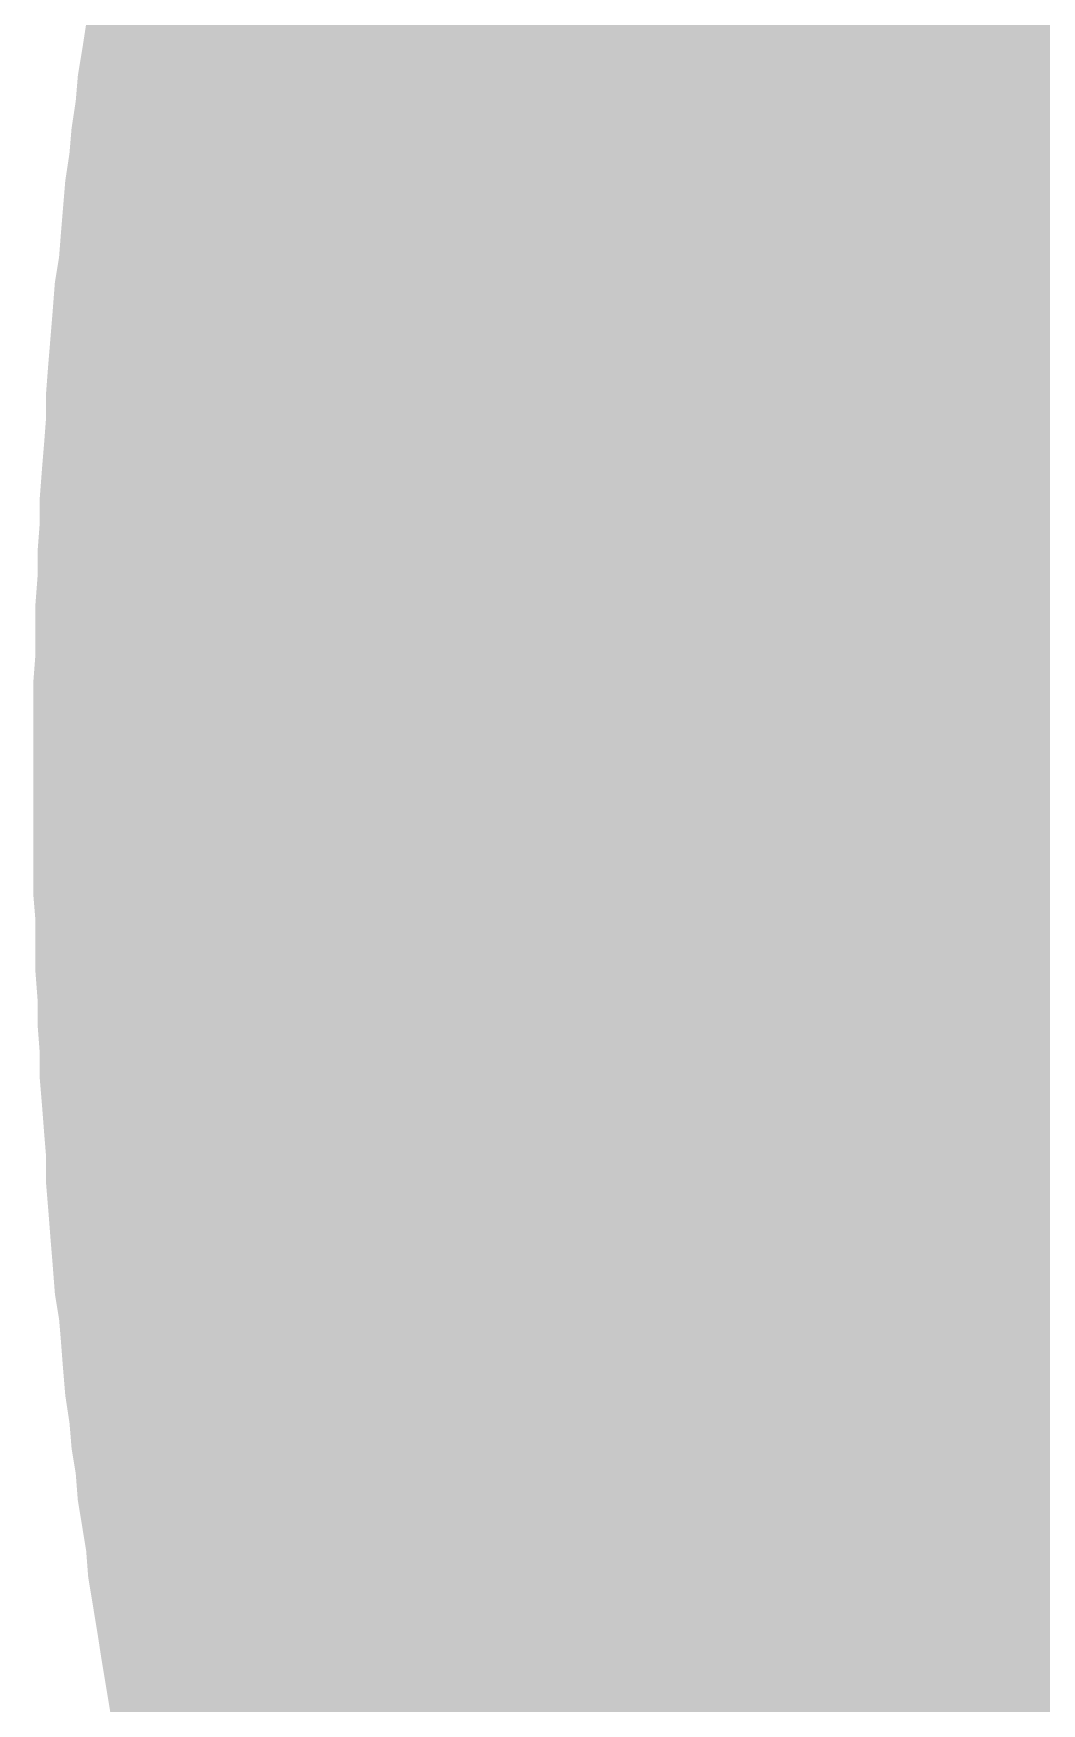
# Model space of a CAD drawing. Header units: millimetres. Extents: x 37412591 to 74834139, y 4258245 to 8527567.
# Drawn here: x 37414362.476 to 37414363.346, y 4262018.756 to 4262020.198 of the extents above; entities that cross this region are included whole.
import ezdxf

# ---------------------------------------------------------------- set-up
doc = ezdxf.new("R2010")
doc.units = ezdxf.units.MM
doc.layers.add('TREE_LAYER', color=7, linetype='Continuous')

# ---------------------------------------------------------------- blocks, each defined once
blk = doc.blocks.new('SUB_BLK_19')
at = {"color": 0, "const_width": 0.01}
blk.add_lwpolyline([(-0.2597, 0.0438), (-0.2599, 0.0426), (-0.2601, 0.0414), (-0.2603, 0.0401), (-0.2605, 0.0389), (-0.2607, 0.0377), (-0.2609, 0.0364), (-0.2611, 0.0352), (-0.2612, 0.034), (-0.2614, 0.0327), (-0.2616, 0.0315), (-0.2617, 0.0303), (-0.2619, 0.029), (-0.262, 0.0278), (-0.2622, 0.0265), (-0.2623, 0.0253), (-0.2624, 0.0241), (-0.2625, 0.0228), (-0.2627, 0.0216), (-0.2628, 0.0203), (-0.2629, 0.0191), (-0.263, 0.0179), (-0.2631, 0.0166), (-0.2631, 0.0154), (-0.2632, 0.0141), (-0.2633, 0.0129), (-0.2634, 0.0116), (-0.2634, 0.0104), (-0.2635, 0.0091), (-0.2635, 0.0079), (-0.2636, 0.0066), (-0.2636, 0.0054), (-0.2636, 0.0042), (-0.2637, 0.0029), (-0.2637, 0.0017), (-0.2637, 0.0004), (-0.2637, -0.0007), (-0.2637, -0.002), (-0.2637, -0.0032), (-0.2637, -0.0045), (-0.2637, -0.0057), (-0.2637, -0.007), (-0.2636, -0.0082), (-0.2636, -0.0095), (-0.2636, -0.0107), (-0.2635, -0.012), (-0.2635, -0.0132), (-0.2634, -0.0145), (-0.2634, -0.0157), (-0.2633, -0.0169), (-0.2632, -0.0182), (-0.2631, -0.0194), (-0.2631, -0.0207), (-0.263, -0.0219), (-0.2629, -0.0232), (-0.2628, -0.0244), (-0.2627, -0.0257), (-0.2625, -0.0269), (-0.2624, -0.0281), (-0.2623, -0.0294), (-0.2622, -0.0306), (-0.262, -0.0319), (-0.2619, -0.0331), (-0.2617, -0.0343), (-0.2616, -0.0356), (-0.2614, -0.0368), (-0.2612, -0.038), (-0.2611, -0.0393), (-0.2609, -0.0405), (-0.2607, -0.0417), (-0.2605, -0.043), (-0.2603, -0.0442), (-0.2601, -0.0454), (-0.2599, -0.0467), (-0.2597, -0.0479), (-0.2595, -0.0491), (-0.2592, -0.0504), (-0.259, -0.0516)], dxfattribs=at)
at = {"color": 0}
for points in [[(-0.2228, 0.1385), (-0.2201, 0.1426), (-0.2193, -0.1479)], [(-0.2235, 0.1374), (-0.2228, 0.1385), (-0.2193, -0.1479)], [(-0.2242, 0.1363), (-0.2235, 0.1374), (-0.2207, -0.1458)], [(-0.2235, 0.1374), (-0.2207, -0.1458), (-0.2207, -0.1458)], [(-0.2207, -0.1458), (-0.2235, 0.1374), (-0.2193, -0.1479)], [(-0.2248, 0.1353), (-0.2242, 0.1363), (-0.2207, -0.1458)], [(-0.2255, 0.1342), (-0.2248, 0.1353), (-0.2234, -0.1416)], [(-0.2248, 0.1353), (-0.2234, -0.1416), (-0.2234, -0.1416)], [(-0.2234, -0.1416), (-0.2248, 0.1353), (-0.2207, -0.1458)], [(-0.2261, 0.1332), (-0.2255, 0.1342), (-0.2234, -0.1416)], [(-0.2268, 0.1321), (-0.2261, 0.1332), (-0.2247, -0.1395)], [(-0.2261, 0.1332), (-0.2247, -0.1395), (-0.2247, -0.1395)], [(-0.2247, -0.1395), (-0.2261, 0.1332), (-0.2234, -0.1416)], [(-0.2274, 0.131), (-0.2268, 0.1321), (-0.2247, -0.1395)], [(-0.228, 0.1299), (-0.2274, 0.131), (-0.2247, -0.1395)], [(-0.2287, 0.1289), (-0.228, 0.1299), (-0.226, -0.1374)], [(-0.228, 0.1299), (-0.226, -0.1374), (-0.226, -0.1374)], [(-0.226, -0.1374), (-0.228, 0.1299), (-0.2247, -0.1395)], [(-0.2293, 0.1278), (-0.2287, 0.1289), (-0.226, -0.1374)], [(-0.2299, 0.1267), (-0.2293, 0.1278), (-0.2279, -0.1342)], [(-0.2293, 0.1278), (-0.2279, -0.1342), (-0.2279, -0.1342)], [(-0.2279, -0.1342), (-0.2293, 0.1278), (-0.226, -0.1374)], [(-0.2305, 0.1256), (-0.2299, 0.1267), (-0.2279, -0.1342)], [(-0.2311, 0.1245), (-0.2305, 0.1256), (-0.2279, -0.1342)], [(-0.2317, 0.1234), (-0.2311, 0.1245), (-0.2298, -0.1309)], [(-0.2311, 0.1245), (-0.2298, -0.1309), (-0.2298, -0.1309)], [(-0.2298, -0.1309), (-0.2311, 0.1245), (-0.2279, -0.1342)], [(-0.2323, 0.1223), (-0.2317, 0.1234), (-0.2298, -0.1309)], [(-0.2346, 0.1179), (-0.2323, 0.1223), (-0.2298, -0.1309)], [(-0.2352, 0.1168), (-0.2346, 0.1179), (-0.231, -0.1288)], [(-0.2346, 0.1179), (-0.231, -0.1288), (-0.231, -0.1288)], [(-0.231, -0.1288), (-0.2346, 0.1179), (-0.2298, -0.1309)], [(-0.2358, 0.1157), (-0.2352, 0.1168), (-0.231, -0.1288)], [(-0.2363, 0.1146), (-0.2358, 0.1157), (-0.231, -0.1288)], [(-0.2369, 0.1135), (-0.2363, 0.1146), (-0.2316, -0.1277)], [(-0.2363, 0.1146), (-0.2316, -0.1277), (-0.2316, -0.1277)], [(-0.2316, -0.1277), (-0.2363, 0.1146), (-0.231, -0.1288)], [(-0.2374, 0.1123), (-0.2369, 0.1135), (-0.2316, -0.1277)], [(-0.238, 0.1112), (-0.2374, 0.1123), (-0.2351, -0.121)], [(-0.2374, 0.1123), (-0.2351, -0.121), (-0.2351, -0.121)], [(-0.2351, -0.121), (-0.2374, 0.1123), (-0.2316, -0.1277)], [(-0.2385, 0.1101), (-0.238, 0.1112), (-0.2351, -0.121)], [(-0.239, 0.109), (-0.2385, 0.1101), (-0.2351, -0.121)], [(-0.2411, 0.1044), (-0.239, 0.109), (-0.2362, -0.1188)], [(-0.239, 0.109), (-0.2362, -0.1188), (-0.2362, -0.1188)], [(-0.2362, -0.1188), (-0.239, 0.109), (-0.2351, -0.121)], [(-0.2416, 0.1033), (-0.2411, 0.1044), (-0.2362, -0.1188)], [(-0.2421, 0.1021), (-0.2416, 0.1033), (-0.2362, -0.1188)], [(-0.2426, 0.101), (-0.2421, 0.1021), (-0.2373, -0.1166)], [(-0.2421, 0.1021), (-0.2373, -0.1166), (-0.2373, -0.1166)], [(-0.2373, -0.1166), (-0.2421, 0.1021), (-0.2362, -0.1188)], [(-0.2431, 0.0998), (-0.2426, 0.101), (-0.2373, -0.1166)], [(-0.2436, 0.0987), (-0.2431, 0.0998), (-0.2384, -0.1143)], [(-0.2431, 0.0998), (-0.2384, -0.1143), (-0.2384, -0.1143)], [(-0.2384, -0.1143), (-0.2431, 0.0998), (-0.2373, -0.1166)], [(-0.244, 0.0975), (-0.2436, 0.0987), (-0.2384, -0.1143)], [(-0.2445, 0.0964), (-0.244, 0.0975), (-0.24, -0.1109)], [(-0.244, 0.0975), (-0.24, -0.1109), (-0.24, -0.1109)], [(-0.24, -0.1109), (-0.244, 0.0975), (-0.2384, -0.1143)], [(-0.245, 0.0952), (-0.2445, 0.0964), (-0.24, -0.1109)], [(-0.2454, 0.0941), (-0.245, 0.0952), (-0.24, -0.1109)], [(-0.2459, 0.0929), (-0.2454, 0.0941), (-0.2415, -0.1075)], [(-0.2454, 0.0941), (-0.2415, -0.1075), (-0.2415, -0.1075)], [(-0.2415, -0.1075), (-0.2454, 0.0941), (-0.24, -0.1109)], [(-0.2463, 0.0917), (-0.2459, 0.0929), (-0.2415, -0.1075)], [(-0.2468, 0.0906), (-0.2463, 0.0917), (-0.2425, -0.1052)], [(-0.2463, 0.0917), (-0.2425, -0.1052), (-0.2425, -0.1052)], [(-0.2425, -0.1052), (-0.2463, 0.0917), (-0.2415, -0.1075)], [(-0.2472, 0.0894), (-0.2468, 0.0906), (-0.2425, -0.1052)], [(-0.2477, 0.0882), (-0.2472, 0.0894), (-0.2435, -0.1029)], [(-0.2472, 0.0894), (-0.2435, -0.1029), (-0.2435, -0.1029)], [(-0.2435, -0.1029), (-0.2472, 0.0894), (-0.2425, -0.1052)], [(-0.2481, 0.0871), (-0.2477, 0.0882), (-0.2435, -0.1029)], [(-0.2485, 0.0859), (-0.2481, 0.0871), (-0.2435, -0.1029)], [(-0.2489, 0.0847), (-0.2485, 0.0859), (-0.2449, -0.0995)], [(-0.2485, 0.0859), (-0.2449, -0.0995), (-0.2449, -0.0995)], [(-0.2449, -0.0995), (-0.2485, 0.0859), (-0.2435, -0.1029)], [(-0.2493, 0.0835), (-0.2489, 0.0847), (-0.2458, -0.0972)], [(-0.2489, 0.0847), (-0.2458, -0.0972), (-0.2458, -0.0972)], [(-0.2458, -0.0972), (-0.2489, 0.0847), (-0.2449, -0.0995)], [(-0.2497, 0.0824), (-0.2493, 0.0835), (-0.2467, -0.0948)], [(-0.2493, 0.0835), (-0.2467, -0.0948), (-0.2467, -0.0948)], [(-0.2467, -0.0948), (-0.2493, 0.0835), (-0.2458, -0.0972)], [(-0.2501, 0.0812), (-0.2497, 0.0824), (-0.2467, -0.0948)], [(-0.2505, 0.08), (-0.2501, 0.0812), (-0.248, -0.0913)], [(-0.2501, 0.0812), (-0.248, -0.0913), (-0.248, -0.0913)], [(-0.248, -0.0913), (-0.2501, 0.0812), (-0.2467, -0.0948)], [(-0.2509, 0.0788), (-0.2505, 0.08), (-0.2505, -0.0842)], [(-0.2505, 0.08), (-0.2505, -0.0842), (-0.2505, -0.0842)], [(-0.2505, -0.0842), (-0.2505, 0.08), (-0.248, -0.0913)], [(-0.2513, 0.0776), (-0.2509, 0.0788), (-0.2505, -0.0842)], [(-0.2517, 0.0764), (-0.2513, 0.0776), (-0.2516, -0.0807)], [(-0.2513, 0.0776), (-0.2516, -0.0807), (-0.2516, -0.0807)], [(-0.2516, -0.0807), (-0.2513, 0.0776), (-0.2505, -0.0842)], [(-0.2521, 0.0752), (-0.2517, 0.0764), (-0.2516, -0.0807)], [(-0.2524, 0.074), (-0.2521, 0.0752), (-0.2516, -0.0807)], [(-0.2528, 0.0728), (-0.2524, 0.074), (-0.252, -0.0795)], [(-0.2524, 0.074), (-0.252, -0.0795), (-0.252, -0.0795)], [(-0.252, -0.0795), (-0.2524, 0.074), (-0.2516, -0.0807)], [(-0.2531, 0.0717), (-0.2528, 0.0728), (-0.252, -0.0795)], [(-0.2535, 0.0705), (-0.2531, 0.0717), (-0.2527, -0.0771)], [(-0.2531, 0.0717), (-0.2527, -0.0771), (-0.2527, -0.0771)], [(-0.2527, -0.0771), (-0.2531, 0.0717), (-0.252, -0.0795)], [(-0.2538, 0.0693), (-0.2535, 0.0705), (-0.2527, -0.0771)], [(-0.2542, 0.0681), (-0.2538, 0.0693), (-0.2534, -0.0747)], [(-0.2538, 0.0693), (-0.2534, -0.0747), (-0.2534, -0.0747)], [(-0.2534, -0.0747), (-0.2538, 0.0693), (-0.2527, -0.0771)], [(-0.2545, 0.0669), (-0.2542, 0.0681), (-0.2534, -0.0747)], [(-0.2548, 0.0656), (-0.2545, 0.0669), (-0.2534, -0.0747)], [(-0.2551, 0.0644), (-0.2548, 0.0656), (-0.2541, -0.0723)], [(-0.2548, 0.0656), (-0.2541, -0.0723), (-0.2541, -0.0723)], [(-0.2541, -0.0723), (-0.2548, 0.0656), (-0.2534, -0.0747)], [(-0.2554, 0.0632), (-0.2551, 0.0644), (-0.2544, -0.0711)], [(-0.2551, 0.0644), (-0.2544, -0.0711), (-0.2544, -0.0711)], [(-0.2544, -0.0711), (-0.2551, 0.0644), (-0.2541, -0.0723)], [(-0.2558, 0.062), (-0.2554, 0.0632), (-0.2551, -0.0687)], [(-0.2554, 0.0632), (-0.2551, -0.0687), (-0.2551, -0.0687)], [(-0.2551, -0.0687), (-0.2554, 0.0632), (-0.2544, -0.0711)], [(-0.2561, 0.0608), (-0.2558, 0.062), (-0.2551, -0.0687)], [(-0.2564, 0.0596), (-0.2561, 0.0608), (-0.256, -0.0651)], [(-0.2561, 0.0608), (-0.256, -0.0651), (-0.256, -0.0651)], [(-0.256, -0.0651), (-0.2561, 0.0608), (-0.2551, -0.0687)], [(-0.2566, 0.0584), (-0.2564, 0.0596), (-0.256, -0.0651)], [(-0.2569, 0.0572), (-0.2566, 0.0584), (-0.2569, -0.0614)], [(-0.2566, 0.0584), (-0.2569, -0.0614), (-0.2569, -0.0614)], [(-0.2569, -0.0614), (-0.2566, 0.0584), (-0.256, -0.0651)], [(-0.2572, 0.056), (-0.2569, 0.0572), (-0.2569, -0.0614)], [(-0.2575, 0.0547), (-0.2572, 0.056), (-0.2569, -0.0614)], [(-0.2578, 0.0535), (-0.2575, 0.0547), (-0.2574, -0.059)], [(-0.2575, 0.0547), (-0.2574, -0.059), (-0.2574, -0.059)], [(-0.2574, -0.059), (-0.2575, 0.0547), (-0.2569, -0.0614)], [(-0.258, 0.0523), (-0.2578, 0.0535), (-0.2574, -0.059)], [(-0.2583, 0.0511), (-0.258, 0.0523), (-0.2577, -0.0578)], [(-0.258, 0.0523), (-0.2577, -0.0578), (-0.2577, -0.0578)], [(-0.2577, -0.0578), (-0.258, 0.0523), (-0.2574, -0.059)], [(-0.2585, 0.0499), (-0.2583, 0.0511), (-0.2577, -0.0578)], [(-0.2588, 0.0486), (-0.2585, 0.0499), (-0.2582, -0.0553)], [(-0.2585, 0.0499), (-0.2582, -0.0553), (-0.2582, -0.0553)], [(-0.2582, -0.0553), (-0.2585, 0.0499), (-0.2577, -0.0578)], [(-0.259, 0.0474), (-0.2588, 0.0486), (-0.2582, -0.0553)], [(-0.2592, 0.0462), (-0.259, 0.0474), (-0.2582, -0.0553)], [(-0.2595, 0.045), (-0.2592, 0.0462), (-0.2587, -0.0529)], [(-0.2592, 0.0462), (-0.2587, -0.0529), (-0.2587, -0.0529)], [(-0.2587, -0.0529), (-0.2592, 0.0462), (-0.2582, -0.0553)], [(-0.2597, 0.0437), (-0.2595, 0.045), (-0.2587, -0.0529)], [(-0.2599, 0.0425), (-0.2597, 0.0437), (-0.2594, -0.0492)], [(-0.2597, 0.0437), (-0.2594, -0.0492), (-0.2594, -0.0492)], [(-0.2594, -0.0492), (-0.2597, 0.0437), (-0.2587, -0.0529)], [(-0.2601, 0.0413), (-0.2599, 0.0425), (-0.2594, -0.0492)], [(-0.2603, 0.04), (-0.2601, 0.0413), (-0.2594, -0.0492)], [(-0.2605, 0.0388), (-0.2603, 0.04), (-0.2601, -0.0455)], [(-0.2603, 0.04), (-0.2601, -0.0455), (-0.2601, -0.0455)], [(-0.2601, -0.0455), (-0.2603, 0.04), (-0.2594, -0.0492)], [(-0.2607, 0.0376), (-0.2605, 0.0388), (-0.2601, -0.0455)], [(-0.2609, 0.0363), (-0.2607, 0.0376), (-0.2601, -0.0455)], [(-0.2611, 0.0351), (-0.2609, 0.0363), (-0.2607, -0.0418)], [(-0.2609, 0.0363), (-0.2607, -0.0418), (-0.2607, -0.0418)], [(-0.2607, -0.0418), (-0.2609, 0.0363), (-0.2601, -0.0455)], [(-0.2612, 0.0339), (-0.2611, 0.0351), (-0.2607, -0.0418)], [(-0.2614, 0.0326), (-0.2612, 0.0339), (-0.261, -0.0394)], [(-0.2612, 0.0339), (-0.261, -0.0394), (-0.261, -0.0394)], [(-0.261, -0.0394), (-0.2612, 0.0339), (-0.2607, -0.0418)], [(-0.2616, 0.0314), (-0.2614, 0.0326), (-0.2612, -0.0381)], [(-0.2614, 0.0326), (-0.2612, -0.0381), (-0.2612, -0.0381)], [(-0.2612, -0.0381), (-0.2614, 0.0326), (-0.261, -0.0394)], [(-0.2617, 0.0302), (-0.2616, 0.0314), (-0.2612, -0.0381)], [(-0.2619, 0.0289), (-0.2617, 0.0302), (-0.2617, -0.0344)], [(-0.2617, 0.0302), (-0.2617, -0.0344), (-0.2617, -0.0344)], [(-0.2617, -0.0344), (-0.2617, 0.0302), (-0.2612, -0.0381)], [(-0.262, 0.0277), (-0.2619, 0.0289), (-0.2617, -0.0344)], [(-0.2622, 0.0265), (-0.262, 0.0277), (-0.2621, -0.0307)], [(-0.262, 0.0277), (-0.2621, -0.0307), (-0.2621, -0.0307)], [(-0.2621, -0.0307), (-0.262, 0.0277), (-0.2617, -0.0344)], [(-0.2623, 0.0252), (-0.2622, 0.0265), (-0.2621, -0.0307)], [(-0.2624, 0.024), (-0.2623, 0.0252), (-0.2624, -0.0282)], [(-0.2623, 0.0252), (-0.2624, -0.0282), (-0.2624, -0.0282)], [(-0.2624, -0.0282), (-0.2623, 0.0252), (-0.2621, -0.0307)], [(-0.2625, 0.0227), (-0.2624, 0.024), (-0.2624, -0.0282)], [(-0.2627, 0.0215), (-0.2625, 0.0227), (-0.2625, -0.027)], [(-0.2625, 0.0227), (-0.2625, -0.027), (-0.2625, -0.027)], [(-0.2625, -0.027), (-0.2625, 0.0227), (-0.2624, -0.0282)], [(-0.2628, 0.0202), (-0.2627, 0.0215), (-0.2625, -0.027)], [(-0.2629, 0.019), (-0.2628, 0.0202), (-0.2626, -0.0258)], [(-0.2628, 0.0202), (-0.2626, -0.0258), (-0.2626, -0.0258)], [(-0.2626, -0.0258), (-0.2628, 0.0202), (-0.2625, -0.027)], [(-0.263, 0.0178), (-0.2629, 0.019), (-0.263, -0.022)], [(-0.2629, 0.019), (-0.263, -0.022), (-0.263, -0.022)], [(-0.263, -0.022), (-0.2629, 0.019), (-0.2626, -0.0258)], [(-0.2631, 0.0165), (-0.263, 0.0178), (-0.263, -0.022)], [(-0.2631, 0.0153), (-0.2631, 0.0165), (-0.263, -0.022)], [(-0.2632, 0.014), (-0.2631, 0.0153), (-0.2631, -0.0195)], [(-0.2631, 0.0153), (-0.2631, -0.0195), (-0.2631, -0.0195)], [(-0.2631, -0.0195), (-0.2631, 0.0153), (-0.263, -0.022)], [(-0.2633, 0.0128), (-0.2632, 0.014), (-0.2633, -0.017)], [(-0.2632, 0.014), (-0.2633, -0.017), (-0.2633, -0.017)], [(-0.2633, -0.017), (-0.2632, 0.014), (-0.2631, -0.0195)], [(-0.2634, 0.0115), (-0.2633, 0.0128), (-0.2633, -0.017)], [(-0.2634, 0.0103), (-0.2634, 0.0115), (-0.2633, -0.017)], [(-0.2635, 0.009), (-0.2635, 0.0078), (-0.2634, 0.0103)], [(-0.2635, 0.0078), (-0.2635, -0.0121), (-0.2634, 0.0103)], [(-0.2635, -0.0121), (-0.2635, -0.0133), (-0.2634, 0.0103)], [(-0.2635, -0.0133), (-0.2634, -0.0146), (-0.2634, 0.0103)], [(-0.2634, -0.0146), (-0.2634, 0.0103), (-0.2634, 0.0103)], [(-0.2634, -0.0146), (-0.2634, 0.0103), (-0.2633, -0.017)], [(-0.2636, 0.0065), (-0.2636, 0.0053), (-0.2635, 0.0078)], [(-0.2636, 0.0053), (-0.2636, -0.0083), (-0.2635, 0.0078)], [(-0.2636, -0.0083), (-0.2636, -0.0096), (-0.2635, 0.0078)], [(-0.2636, -0.0096), (-0.2636, -0.0108), (-0.2635, 0.0078)], [(-0.2636, -0.0108), (-0.2635, -0.0121), (-0.2635, 0.0078)], [(-0.2635, -0.0121), (-0.2635, 0.0078), (-0.2635, 0.0078)], [(-0.2637, 0.0041), (-0.2637, 0.0028), (-0.2636, 0.0053)], [(-0.2637, 0.0028), (-0.2637, 0.0016), (-0.2636, 0.0053)], [(-0.2637, 0.0016), (-0.2637, 0.0003), (-0.2636, 0.0053)], [(-0.2637, 0.0003), (-0.2637, -0.0008), (-0.2636, 0.0053)], [(-0.2637, -0.0008), (-0.2637, -0.0021), (-0.2636, 0.0053)], [(-0.2637, -0.0021), (-0.2637, -0.0033), (-0.2636, 0.0053)], [(-0.2637, -0.0033), (-0.2637, -0.0046), (-0.2636, 0.0053)], [(-0.2637, -0.0046), (-0.2637, -0.0058), (-0.2636, 0.0053)], [(-0.2637, -0.0058), (-0.2637, -0.0071), (-0.2636, 0.0053)], [(-0.2637, -0.0071), (-0.2636, -0.0083), (-0.2636, 0.0053)], [(-0.2636, -0.0083), (-0.2636, 0.0053), (-0.2636, 0.0053)], [(-0.2634, -0.0158), (-0.2634, -0.0146), (-0.2633, -0.017)], [(-0.2632, -0.0183), (-0.2633, -0.017), (-0.2631, -0.0195)], [(-0.2631, -0.0208), (-0.2631, -0.0195), (-0.263, -0.022)], [(-0.2629, -0.0233), (-0.263, -0.022), (-0.2626, -0.0258)], [(-0.2628, -0.0245), (-0.2629, -0.0233), (-0.2626, -0.0258)], [(-0.2623, -0.0295), (-0.2624, -0.0282), (-0.2621, -0.0307)], [(-0.262, -0.032), (-0.2621, -0.0307), (-0.2617, -0.0344)], [(-0.2619, -0.0332), (-0.262, -0.032), (-0.2617, -0.0344)], [(-0.2616, -0.0357), (-0.2617, -0.0344), (-0.2612, -0.0381)], [(-0.2614, -0.0369), (-0.2616, -0.0357), (-0.2612, -0.0381)], [(-0.2609, -0.0406), (-0.261, -0.0394), (-0.2607, -0.0418)], [(-0.2605, -0.0431), (-0.2607, -0.0418), (-0.2601, -0.0455)], [(-0.2603, -0.0443), (-0.2605, -0.0431), (-0.2601, -0.0455)], [(-0.2599, -0.0468), (-0.2601, -0.0455), (-0.2594, -0.0492)]]:
    blk.add_solid(points, dxfattribs=at)

msp = doc.modelspace()

# ---------------------------------------------------------------- block references
at = {"layer": 'TREE_LAYER', "color": 0}
for p, xscale, yscale, zscale in [((37414367.3096, 4262019.5832, 3255.2264), 17.9901123046875, 18.00727844238281, 0.0010000000002037), ((37414367.3096, 4262019.5832, 3255.2264), 17.9901123046875, 18.00727844238281, 0.0010000000002037), ((37414367.3096, 4262019.5832, 3255.2264), 17.9901123046875, 18.00727844238281, 0.0010000000002037), ((37414367.3096, 4262019.5832, 3255.2264), 17.9901123046875, 18.00727844238281, 0.0010000000002037), ((37414367.3096, 4262019.5832, 3255.2264), 17.9901123046875, 18.00727844238281, 0.0010000000002037), ((37414367.3096, 4262019.5832, 3255.2264), 17.9901123046875, 18.00727844238281, 0.0010000000002037), ((37414367.4789, 4262019.5199, 4910.1215), 18.0000364780426, 18.00000295042992, 0.0009999999999764)]:
    msp.add_blockref('SUB_BLK_19', p, dxfattribs=dict(at, xscale=xscale, yscale=yscale, zscale=zscale))

doc.saveas('drawing.dxf')
